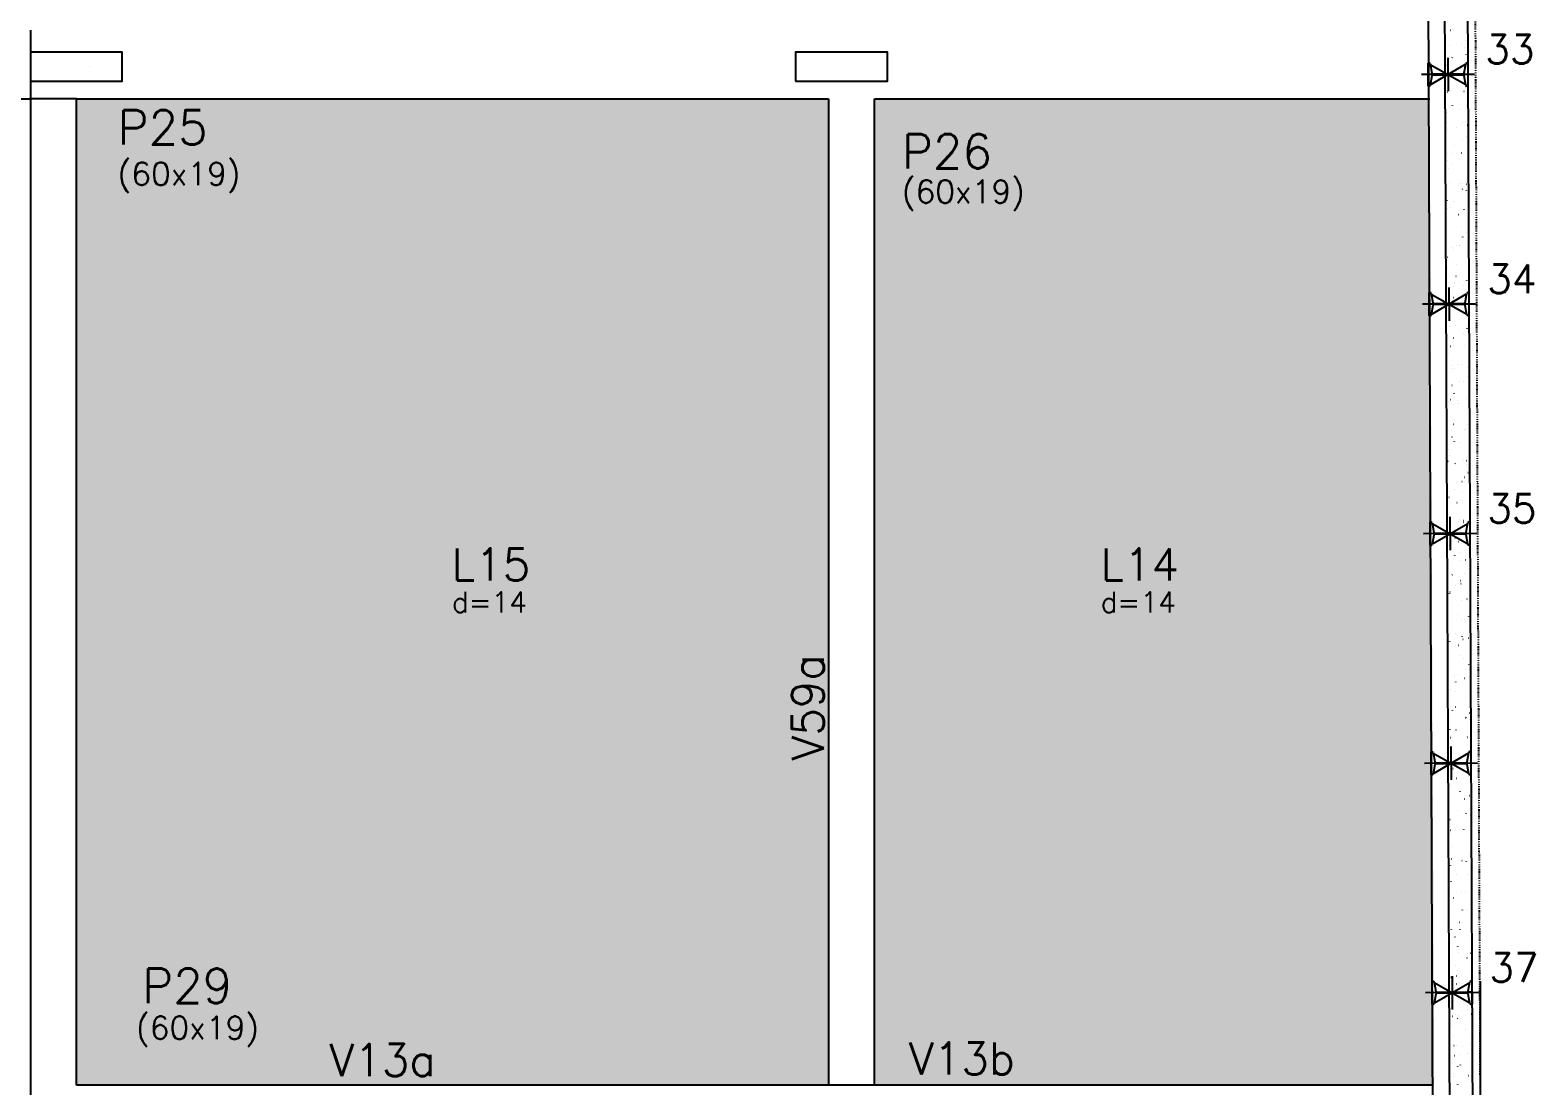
# Model space of a CAD drawing. Extents: x -40810 to 33675, y -2018 to 21213.
# Drawn here: x -3839 to -2856, y 11349 to 12039 of the extents above; entities that cross this region are included whole.
import ezdxf

# ---------------------------------------------------------------- set-up
doc = ezdxf.new("R2010")
doc.units = 0
doc.linetypes.add('ESTILO_TQS_0003', pattern=[1.5, 0.5, -0.4, 0.1, -0.5])
doc.layers.get('0').update_dxf_attribs({"color": 1, "lineweight": 9})
for name, color, linetype in [('1', 5, 'Continuous'), ('10', 7, 'Continuous'), ('12', 3, 'Continuous'), ('13', 7, 'Continuous'), ('130', 24, 'Continuous'), ('19', 5, 'Continuous'), ('24', 5, 'ESTILO_TQS_0003'), ('242', 3, 'Continuous'), ('4', 2, 'Continuous'), ('49', 20, 'Continuous'), ('51', 6, 'Continuous'), ('52', 21, 'Continuous'), ('8', 5, 'Continuous'), ('9', 3, 'Continuous')]:
    doc.layers.add(name, color=color, linetype=linetype)
doc.styles.get("Standard").update_dxf_attribs({"font": 'romans.shx', "width": 0.8})

# ---------------------------------------------------------------- blocks, each defined once
blk = doc.blocks.new('_H9EFD498501-004')
for p, q in [((3960.612496, 3825.638331), (3960.612496, 3825.638331)), ((3960.612496, 3825.638331), (3960.612496, 3825.638331)), ((3960.612496, 3825.638331), (3960.612496, 3825.638331)), ((3964.233792, 3825.79644), (3964.30872, 3825.799712)), ((3966.107007, 3825.878227), (3966.181936, 3825.881498)), ((3960.61578, 3824.908157), (3960.61578, 3824.908157)), ((3960.61578, 3824.908157), (3960.61578, 3824.908157)), ((3960.61578, 3824.908157), (3960.61578, 3824.908157)), ((3963.685259, 3815.673875), (3963.695048, 3815.748233)), ((3971.827356, 3816.281534), (3971.873014, 3816.341036)), ((3974.224355, 3819.405363), (3974.270012, 3819.464865)), ((3960.673707, 3812.030442), (3960.673707, 3812.030442)), ((3960.673707, 3812.030442), (3960.673707, 3812.030442)), ((3960.702911, 3805.538144), (3960.702911, 3805.538144)), ((3960.702911, 3805.538144), (3960.702911, 3805.538144)), ((3963.660768, 3805.667287), (3963.735696, 3805.670558)), ((3965.572333, 3808.129829), (3965.61799, 3808.18933)), ((3973.238042, 3814.815888), (3973.311264, 3814.832121)), ((3973.776131, 3806.108933), (3973.85106, 3806.112204)), ((3974.772362, 3809.849388), (3974.782152, 3809.923747)), ((3975.649346, 3806.190719), (3975.700142, 3806.192937)), ((3960.7197, 3801.805755), (3960.7197, 3801.805755)), ((3960.7197, 3801.805755), (3960.7197, 3801.805755)), ((3960.7197, 3801.805755), (3960.7197, 3801.805755)), ((3960.731634, 3799.152726), (3960.731634, 3799.152726)), ((3960.731634, 3799.152726), (3960.731634, 3799.152726)), ((3960.731634, 3799.152726), (3960.731634, 3799.152726)), ((3961.82845, 3803.250706), (3961.874107, 3803.310207)), ((3962.02105, 3803.032953), (3962.030839, 3803.107311)), ((3973.284364, 3798.546917), (3973.294153, 3798.621275)), ((3973.96004, 3802.085393), (3974.033262, 3802.101626)), ((3960.757357, 3793.434257), (3960.757357, 3793.434257)), ((3960.789561, 3786.275011), (3960.789561, 3786.275011)), ((3961.13593, 3786.351799), (3961.209152, 3786.368032)), ((3971.693576, 3786.463683), (3971.703365, 3786.538041)), ((3973.203107, 3785.97978), (3973.278036, 3785.983051)), ((3974.315926, 3789.273733), (3974.389149, 3789.289966)), ((3974.399584, 3788.008037), (3974.445242, 3788.067539)), ((3960.793327, 3785.437957), (3960.793327, 3785.437957)), ((3960.793327, 3785.437957), (3960.793327, 3785.437957)), ((3960.793327, 3785.437957), (3960.793327, 3785.437957)), ((3962.488315, 3785.511962), (3962.563243, 3785.515233)), ((3964.36153, 3785.593748), (3964.436459, 3785.597019)), ((3965.747563, 3776.732503), (3965.79322, 3776.792005)), ((3972.002586, 3784.884209), (3972.048243, 3784.94371)), ((3975.037924, 3776.543239), (3975.111146, 3776.559472)), ((3960.847488, 3773.397295), (3960.847488, 3773.397295)), ((3960.847488, 3773.397295), (3960.847488, 3773.397295)), ((3960.847488, 3773.397295), (3960.847488, 3773.397295)), ((3960.861131, 3770.364382), (3960.861131, 3770.364382)), ((3960.861131, 3770.364382), (3960.861131, 3770.364382)), ((3960.861131, 3770.364382), (3960.861131, 3770.364382)), ((3962.00368, 3771.85338), (3962.049337, 3771.912882)), ((3970.029367, 3773.822761), (3970.039156, 3773.897119)), ((3960.883742, 3765.33777), (3960.883742, 3765.33777)), ((3960.883742, 3765.33777), (3960.883742, 3765.33777)), ((3960.905415, 3760.519579), (3960.905415, 3760.519579)), ((3961.915291, 3765.382808), (3961.990219, 3765.38608)), ((3962.213814, 3760.809644), (3962.287037, 3760.825877)), ((3968.541368, 3762.520289), (3968.551158, 3762.594648)), ((3972.030654, 3765.824455), (3972.105583, 3765.827726)), ((3973.903869, 3765.906241), (3973.978798, 3765.909512)), ((3974.574814, 3756.610712), (3974.620471, 3756.670213)), ((3975.393811, 3763.731579), (3975.467033, 3763.747812)), ((3960.963342, 3747.641864), (3960.963342, 3747.641864)), ((3960.963342, 3747.641864), (3960.963342, 3747.641864)), ((3960.963342, 3747.641864), (3960.963342, 3747.641864)), ((3966.95058, 3750.437055), (3966.96037, 3750.511413)), ((3972.177816, 3753.486883), (3972.223473, 3753.546385)), ((3960.974158, 3745.237583), (3960.974158, 3745.237583)), ((3961.002562, 3738.923008), (3961.002562, 3738.923008)), ((3961.002562, 3738.923008), (3961.002562, 3738.923008)), ((3961.002562, 3738.923008), (3961.002562, 3738.923008)), ((3962.17891, 3740.456054), (3962.224567, 3740.515556)), ((3962.616053, 3745.309269), (3962.690982, 3745.312541)), ((3965.286371, 3737.796133), (3965.296161, 3737.870491)), ((3965.922792, 3745.335177), (3965.96845, 3745.394679)), ((3971.45763, 3745.695301), (3971.532559, 3745.698573)), ((3961.02127, 3734.764148), (3961.02127, 3734.764148)), ((3963.291699, 3735.26749), (3963.364921, 3735.283723)), ((3961.064573, 3725.137396), (3961.064573, 3725.137396)), ((3961.064573, 3725.137396), (3961.064573, 3725.137396)), ((3961.064573, 3725.137396), (3961.064573, 3725.137396)), ((3961.079197, 3721.886433), (3961.079197, 3721.886433)), ((3961.079197, 3721.886433), (3961.079197, 3721.886433)), ((3961.079197, 3721.886433), (3961.079197, 3721.886433)), ((3963.798373, 3726.493662), (3963.808162, 3726.56802)), ((3970.285177, 3725.539976), (3970.360106, 3725.543247)), ((3972.158392, 3725.621762), (3972.233321, 3725.625034)), ((3972.353046, 3722.089557), (3972.398703, 3722.149059)), ((3974.750044, 3725.213386), (3974.795701, 3725.272888)), ((3974.958897, 3721.226863), (3974.968687, 3721.301221)), ((3961.137124, 3709.008717), (3961.137124, 3709.008717)), ((3961.143993, 3707.481635), (3961.143993, 3707.481635)), ((3961.143993, 3707.481635), (3961.143993, 3707.481635)), ((3961.143993, 3707.481635), (3961.143993, 3707.481635)), ((3962.207585, 3714.410427), (3962.217374, 3714.484786)), ((3962.35414, 3709.058729), (3962.399797, 3709.11823)), ((3964.369583, 3709.725336), (3964.442805, 3709.741569)), ((3966.098022, 3713.937852), (3966.143679, 3713.997353)), ((3973.294688, 3708.585941), (3973.304478, 3708.660299)), ((3961.148995, 3706.36964), (3961.148995, 3706.36964)), ((3961.148995, 3706.36964), (3961.148995, 3706.36964)), ((3961.154988, 3705.037209), (3961.154988, 3705.037209)), ((3961.154988, 3705.037209), (3961.154988, 3705.037209)), ((3969.712153, 3705.410823), (3969.787082, 3705.414094)), ((3971.80669, 3697.283469), (3971.816479, 3697.357828)), ((3961.195051, 3696.131002), (3961.195051, 3696.131002)), ((3961.195051, 3696.131002), (3961.195051, 3696.131002)), ((3961.195051, 3696.131002), (3961.195051, 3696.131002)), ((3972.528276, 3690.692232), (3972.573933, 3690.751733)), ((3974.925274, 3693.816061), (3974.970931, 3693.875562)), ((3961.245404, 3684.937022), (3961.245404, 3684.937022)), ((3961.245404, 3684.937022), (3961.245404, 3684.937022)), ((3961.245404, 3684.937022), (3961.245404, 3684.937022)), ((3961.252978, 3683.253286), (3961.252978, 3683.253286)), ((3961.252978, 3683.253286), (3961.252978, 3683.253286)), ((3961.252978, 3683.253286), (3961.252978, 3683.253286)), ((3961.786357, 3683.371533), (3961.859579, 3683.387766)), ((3962.529369, 3677.661403), (3962.575026, 3677.720905)), ((3965.447467, 3684.183182), (3965.520689, 3684.199415)), ((3966.273252, 3682.540526), (3966.318909, 3682.600028)), ((3968.5397, 3685.255497), (3968.614629, 3685.258769)), ((3970.215902, 3685.200235), (3970.225691, 3685.274593)), ((3970.412915, 3685.337284), (3970.487844, 3685.340555)), ((3961.285424, 3676.040262), (3961.285424, 3676.040262)), ((3961.285424, 3676.040262), (3961.285424, 3676.040262)), ((3961.285424, 3676.040262), (3961.285424, 3676.040262)), ((3961.310905, 3670.37557), (3961.310905, 3670.37557)), ((3961.310905, 3670.37557), (3961.310905, 3670.37557)), ((3962.142243, 3670.559874), (3962.215466, 3670.576107)), ((3968.551693, 3672.559313), (3968.561482, 3672.633671)), ((3961.335819, 3664.836835), (3961.335819, 3664.836835)), ((3961.335819, 3664.836835), (3961.335819, 3664.836835)), ((3962.864241, 3657.829379), (3962.937463, 3657.845612)), ((3966.525351, 3658.641028), (3966.598573, 3658.657261)), ((3967.063694, 3661.256842), (3967.073484, 3661.3312)), ((3967.966676, 3665.126344), (3968.041604, 3665.129615)), ((3972.703506, 3659.294906), (3972.749163, 3659.354408)), ((3975.100504, 3662.418735), (3975.146161, 3662.478236)), ((3961.368832, 3657.497855), (3961.368832, 3657.497855)), ((3961.368832, 3657.497855), (3961.368832, 3657.497855)), ((3961.368832, 3657.497855), (3961.368832, 3657.497855)), ((3965.472906, 3649.173607), (3965.482696, 3649.247966)), ((3966.448482, 3651.143201), (3966.494139, 3651.202702)), ((3961.426235, 3644.736647), (3961.426235, 3644.736647)), ((3961.426235, 3644.736647), (3961.426235, 3644.736647)), ((3961.426235, 3644.736647), (3961.426235, 3644.736647)), ((3961.426759, 3644.620139), (3961.426759, 3644.620139)), ((3961.426759, 3644.620139), (3961.426759, 3644.620139)), ((3961.426855, 3644.598888), (3961.426855, 3644.598888)), ((3961.426855, 3644.598888), (3961.426855, 3644.598888)), ((3961.426855, 3644.598888), (3961.426855, 3644.598888)), ((3962.704599, 3646.264077), (3962.750256, 3646.323579)), ((3963.220128, 3645.01772), (3963.29335, 3645.033953)), ((3966.794223, 3644.971019), (3966.869152, 3644.97429)), ((3968.667438, 3645.052805), (3968.742367, 3645.056077)), ((3961.484686, 3631.742424), (3961.484686, 3631.742424)), ((3961.484686, 3631.742424), (3961.484686, 3631.742424)), ((3961.484686, 3631.742424), (3961.484686, 3631.742424)), ((3963.808697, 3636.532685), (3963.818487, 3636.607044)), ((3963.942125, 3632.287225), (3964.015347, 3632.303458)), ((3967.603235, 3633.098873), (3967.676457, 3633.115106)), ((3975.072011, 3632.046649), (3975.081801, 3632.121008)), ((3975.275734, 3631.021409), (3975.321391, 3631.080911)), ((3961.51665, 3624.63646), (3961.51665, 3624.63646)), ((3961.51665, 3624.63646), (3961.51665, 3624.63646)), ((3961.540632, 3619.305023), (3961.540632, 3619.305023)), ((3961.540632, 3619.305023), (3961.540632, 3619.305023)), ((3961.540632, 3619.305023), (3961.540632, 3619.305023)), ((3961.542613, 3618.864708), (3961.542613, 3618.864708)), ((3961.542613, 3618.864708), (3961.542613, 3618.864708)), ((3962.320699, 3625.230214), (3962.330488, 3625.304572)), ((3964.298012, 3619.475565), (3964.371234, 3619.491798)), ((3966.221199, 3624.841865), (3966.296127, 3624.845137)), ((3966.623712, 3619.745875), (3966.669369, 3619.805376)), ((3972.878736, 3627.89758), (3972.924393, 3627.957082)), ((3973.481223, 3619.963415), (3973.491013, 3620.037773)), ((3976.336562, 3625.283512), (3976.411491, 3625.286783)), ((3961.568285, 3613.157515), (3961.568285, 3613.157515)), ((3961.568285, 3613.157515), (3961.568285, 3613.157515)), ((3961.568285, 3613.157515), (3961.568285, 3613.157515)), ((3962.879829, 3614.866752), (3962.925486, 3614.926253)), ((3961.60054, 3605.986993), (3961.60054, 3605.986993)), ((3961.60054, 3605.986993), (3961.60054, 3605.986993)), ((3961.60054, 3605.986993), (3961.60054, 3605.986993)), ((3961.607066, 3604.536273), (3961.607066, 3604.536273)), ((3961.607066, 3604.536273), (3961.607066, 3604.536273)), ((3961.607066, 3604.536273), (3961.607066, 3604.536273)), ((3965.020009, 3606.745071), (3965.093232, 3606.761304)), ((3965.048746, 3604.68654), (3965.123674, 3604.689812)), ((3966.921961, 3604.768327), (3966.99689, 3604.771598)), ((3968.681119, 3607.556719), (3968.754342, 3607.572952)), ((3971.817014, 3607.322493), (3971.826804, 3607.396851)), ((3975.450963, 3599.624084), (3975.496621, 3599.683585)), ((3975.763538, 3605.154358), (3975.838467, 3605.15763)), ((3961.658467, 3593.109277), (3961.658467, 3593.109277)), ((3961.658467, 3593.109277), (3961.658467, 3593.109277)), ((3965.375896, 3593.933411), (3965.449118, 3593.949644)), ((3970.329016, 3596.020022), (3970.338805, 3596.09438)), ((3973.053965, 3596.500255), (3973.099622, 3596.559756)), ((3961.697481, 3584.436086), (3961.697481, 3584.436086)), ((3961.697481, 3584.436086), (3961.697481, 3584.436086)), ((3961.709716, 3581.716142), (3961.709716, 3581.716142)), ((3961.709716, 3581.716142), (3961.709716, 3581.716142)), ((3961.709716, 3581.716142), (3961.709716, 3581.716142)), ((3961.716394, 3580.231561), (3961.716394, 3580.231561)), ((3961.716394, 3580.231561), (3961.716394, 3580.231561)), ((3961.716394, 3580.231561), (3961.716394, 3580.231561)), ((3963.055059, 3583.469426), (3963.100716, 3583.528928)), ((3964.475722, 3584.557387), (3964.55065, 3584.560658)), ((3966.097893, 3581.202916), (3966.171116, 3581.219149)), ((3966.798942, 3588.348549), (3966.844599, 3588.408051)), ((3968.738228, 3583.936787), (3968.748017, 3584.011146)), ((3969.759003, 3582.014565), (3969.832226, 3582.030798)), ((3974.591085, 3584.999033), (3974.666014, 3585.002305)), ((3976.4643, 3585.08082), (3976.539229, 3585.084091)), ((3967.074019, 3571.295865), (3967.083808, 3571.370224)), ((3961.774321, 3567.353846), (3961.774321, 3567.353846)), ((3961.774321, 3567.353846), (3961.774321, 3567.353846)), ((3961.787897, 3564.335899), (3961.787897, 3564.335899)), ((3961.787897, 3564.335899), (3961.787897, 3564.335899)), ((3961.787897, 3564.335899), (3961.787897, 3564.335899)), ((3963.303269, 3564.402062), (3963.378197, 3564.405333)), ((3965.176484, 3564.483848), (3965.251413, 3564.48712)), ((3965.58602, 3559.993394), (3965.59581, 3560.067752)), ((3966.45378, 3568.391257), (3966.527002, 3568.40749)), ((3973.229195, 3565.102929), (3973.274852, 3565.162431)), ((3974.018061, 3564.86988), (3974.09299, 3564.873151)), ((3975.626193, 3568.226758), (3975.67185, 3568.286259)), ((3961.832248, 3554.47613), (3961.832248, 3554.47613)), ((3961.832248, 3554.47613), (3961.832248, 3554.47613)), ((3961.832248, 3554.47613), (3961.832248, 3554.47613)), ((3961.851147, 3550.274768), (3961.851147, 3550.274768)), ((3961.851147, 3550.274768), (3961.851147, 3550.274768)), ((3961.851147, 3550.274768), (3961.851147, 3550.274768)), ((3963.230289, 3552.072101), (3963.275946, 3552.131602)), ((3966.974172, 3556.951224), (3967.019829, 3557.010725)), ((3967.175778, 3555.660762), (3967.249, 3555.676995)), ((3970.836888, 3556.472411), (3970.91011, 3556.488644)), ((3976.746545, 3554.726595), (3976.756334, 3554.800953)), ((3961.878312, 3544.235712), (3961.878312, 3544.235712)), ((3961.878312, 3544.235712), (3961.878312, 3544.235712)), ((3961.890175, 3541.598415), (3961.890175, 3541.598415)), ((3961.890175, 3541.598415), (3961.890175, 3541.598415)), ((3962.730245, 3544.272908), (3962.805173, 3544.27618)), ((3963.995232, 3547.91016), (3964.005022, 3547.984518)), ((3967.531664, 3542.849103), (3967.604886, 3542.865336)), ((3972.845608, 3544.714555), (3972.920537, 3544.717826)), ((3974.718823, 3544.796341), (3974.793752, 3544.799612)), ((3975.082336, 3542.085673), (3975.092125, 3542.160031)), ((3961.93227, 3532.240406), (3961.93227, 3532.240406)), ((3962.331023, 3535.269238), (3962.340813, 3535.343596)), ((3968.253662, 3530.118608), (3968.326884, 3530.134841)), ((3971.914772, 3530.930257), (3971.987994, 3530.94649)), ((3973.404425, 3533.705604), (3973.450082, 3533.765105)), ((3973.594337, 3530.783201), (3973.604127, 3530.85756)), ((3975.801423, 3536.829432), (3975.84708, 3536.888934)), ((3961.948102, 3528.720699), (3961.948102, 3528.720699)), ((3961.948102, 3528.720699), (3961.948102, 3528.720699)), ((3961.948102, 3528.720699), (3961.948102, 3528.720699)), ((3961.968728, 3524.135525), (3961.968728, 3524.135525)), ((3963.405519, 3520.674775), (3963.451176, 3520.734276)), ((3963.431007, 3524.19937), (3963.505936, 3524.202641)), ((3967.149401, 3525.553898), (3967.195058, 3525.613399)), ((3972.272584, 3524.585401), (3972.347513, 3524.588673)), ((3961.992578, 3518.833395), (3961.992578, 3518.833395)), ((3961.992578, 3518.833395), (3961.992578, 3518.833395)), ((3961.992578, 3518.833395), (3961.992578, 3518.833395)), ((3962.00603, 3515.842984), (3962.00603, 3515.842984)), ((3962.00603, 3515.842984), (3962.00603, 3515.842984)), ((3968.609548, 3517.306948), (3968.682771, 3517.323181)), ((3972.003549, 3518.699967), (3972.013339, 3518.774326)), ((3962.059143, 3504.035338), (3962.059143, 3504.035338)), ((3962.059143, 3504.035338), (3962.059143, 3504.035338)), ((3962.059143, 3504.035338), (3962.059143, 3504.035338)), ((3962.063957, 3502.965268), (3962.063957, 3502.965268)), ((3962.063957, 3502.965268), (3962.063957, 3502.965268)), ((3962.063957, 3502.965268), (3962.063957, 3502.965268)), ((3969.331546, 3504.576454), (3969.404768, 3504.592687)), ((3970.33934, 3506.059045), (3970.34913, 3506.133404)), ((3971.100131, 3504.430076), (3971.17506, 3504.433348)), ((3972.973346, 3504.511862), (3973.048275, 3504.515134)), ((3972.992656, 3505.388102), (3973.065878, 3505.404335)), ((3973.579655, 3502.308278), (3973.625312, 3502.367779)), ((3975.976653, 3505.432107), (3976.02231, 3505.491608)), ((3967.324631, 3494.156572), (3967.370288, 3494.216074)), ((3968.851342, 3494.756574), (3968.861131, 3494.830932)), ((3969.687433, 3491.764794), (3969.760655, 3491.781027)), ((3962.121884, 3490.087552), (3962.121884, 3490.087552)), ((3962.121884, 3490.087552), (3962.121884, 3490.087552)), ((3962.134009, 3487.392022), (3962.134009, 3487.392022)), ((3962.134009, 3487.392022), (3962.134009, 3487.392022)), ((3962.134009, 3487.392022), (3962.134009, 3487.392022)), ((3962.149559, 3483.935151), (3962.149559, 3483.935151)), ((3962.149559, 3483.935151), (3962.149559, 3483.935151)), ((3963.580748, 3489.277449), (3963.626406, 3489.336951)), ((3967.260554, 3482.67334), (3967.270343, 3482.747698)), ((3970.527107, 3484.300923), (3970.602036, 3484.304194)), ((3962.179811, 3477.209837), (3962.179811, 3477.209837)), ((3962.179811, 3477.209837), (3962.179811, 3477.209837)), ((3962.179811, 3477.209837), (3962.179811, 3477.209837)), ((3970.40943, 3479.0343), (3970.482652, 3479.050533)), ((3973.754885, 3470.910952), (3973.800542, 3470.970454)), ((3974.07054, 3479.845948), (3974.143762, 3479.862181)), ((3976.151883, 3474.034781), (3976.19754, 3474.094283)), ((3962.237738, 3464.332121), (3962.237738, 3464.332121)), ((3962.237738, 3464.332121), (3962.237738, 3464.332121)), ((3962.239974, 3463.834964), (3962.239974, 3463.834964)), ((3962.239974, 3463.834964), (3962.239974, 3463.834964)), ((3962.239974, 3463.834964), (3962.239974, 3463.834964)), ((3965.596345, 3470.032418), (3965.606134, 3470.106776)), ((3967.499861, 3462.759247), (3967.545518, 3462.818748)), ((3969.354654, 3464.145598), (3969.429583, 3464.148869)), ((3970.765317, 3466.22264), (3970.838539, 3466.238873)), ((3971.227869, 3464.227384), (3971.302798, 3464.230655)), ((3976.859659, 3465.546381), (3976.869448, 3465.62074)), ((3962.27544, 3455.950648), (3962.27544, 3455.950648)), ((3962.27544, 3455.950648), (3962.27544, 3455.950648)), ((3962.27544, 3455.950648), (3962.27544, 3455.950648)), ((3962.295665, 3451.454406), (3962.295665, 3451.454406)), ((3962.295665, 3451.454406), (3962.295665, 3451.454406)), ((3962.295665, 3451.454406), (3962.295665, 3451.454406)), ((3963.755978, 3457.880124), (3963.801635, 3457.939625)), ((3964.108346, 3458.729946), (3964.118136, 3458.804305)), ((3971.487314, 3453.492145), (3971.560536, 3453.508378)), ((3975.148424, 3454.303794), (3975.221646, 3454.320027)), ((3975.268871, 3453.463147), (3975.27866, 3453.537506)), ((3962.323908, 3445.175789), (3962.323908, 3445.175789)), ((3962.323908, 3445.175789), (3962.323908, 3445.175789)), ((3962.33039, 3443.734777), (3962.33039, 3443.734777)), ((3962.33039, 3443.734777), (3962.33039, 3443.734777)), ((3962.517558, 3446.646712), (3962.527348, 3446.72107)), ((3968.78163, 3444.016444), (3968.856559, 3444.019716)), ((3976.327113, 3442.637455), (3976.37277, 3442.696957)), ((3962.353592, 3438.57669), (3962.353592, 3438.57669)), ((3962.353592, 3438.57669), (3962.353592, 3438.57669)), ((3971.843201, 3440.680486), (3971.916423, 3440.696719)), ((3973.604662, 3440.822225), (3973.614451, 3440.896584)), ((3973.930115, 3439.513627), (3973.975772, 3439.573128)), ((3962.411519, 3425.698975), (3962.411519, 3425.698975)), ((3962.411519, 3425.698975), (3962.411519, 3425.698975)), ((3962.411519, 3425.698975), (3962.411519, 3425.698975)), ((3962.416871, 3424.509275), (3962.416871, 3424.509275)), ((3962.416871, 3424.509275), (3962.416871, 3424.509275)), ((3962.416871, 3424.509275), (3962.416871, 3424.509275)), ((3962.420805, 3423.63459), (3962.420805, 3423.63459)), ((3962.420805, 3423.63459), (3962.420805, 3423.63459)), ((3962.420805, 3423.63459), (3962.420805, 3423.63459)), ((3963.931208, 3426.482798), (3963.976865, 3426.5423)), ((3967.609177, 3423.861119), (3967.684106, 3423.864391)), ((3967.675091, 3431.361921), (3967.720748, 3431.421423)), ((3969.482392, 3423.942905), (3969.557321, 3423.946177)), ((3972.116663, 3429.519754), (3972.126453, 3429.594112)), ((3972.565198, 3427.949991), (3972.638421, 3427.966224)), ((3976.226308, 3428.76164), (3976.299531, 3428.777873)), ((3962.469446, 3412.821259), (3962.469446, 3412.821259)), ((3962.469446, 3412.821259), (3962.469446, 3412.821259)), ((3970.525875, 3417.43652), (3970.535665, 3417.510878)), ((3972.921085, 3415.138332), (3972.994307, 3415.154565)), ((3962.511221, 3403.534403), (3962.511221, 3403.534403)), ((3962.511221, 3403.534403), (3962.511221, 3403.534403)), ((3967.036153, 3403.731966), (3967.111081, 3403.735237)), ((3968.861666, 3404.795598), (3968.871456, 3404.869956)), ((3973.643083, 3402.407837), (3973.716305, 3402.42407)), ((3974.105344, 3408.116301), (3974.151001, 3408.175803)), ((3976.502343, 3411.24013), (3976.548, 3411.299631)), ((3977.151516, 3404.173612), (3977.226445, 3404.176883)), ((3977.304193, 3403.219486), (3977.377415, 3403.235718)), ((3962.527373, 3399.943544), (3962.527373, 3399.943544)), ((3962.527373, 3399.943544), (3962.527373, 3399.943544)), ((3962.527373, 3399.943544), (3962.527373, 3399.943544)), ((3962.558301, 3393.067902), (3962.558301, 3393.067902)), ((3962.558301, 3393.067902), (3962.558301, 3393.067902)), ((3962.558301, 3393.067902), (3962.558301, 3393.067902)), ((3964.106438, 3395.085472), (3964.152095, 3395.144974)), ((3967.373668, 3393.493126), (3967.383457, 3393.567485)), ((3967.850321, 3399.964595), (3967.895978, 3400.024097)), ((3962.5853, 3387.065828), (3962.5853, 3387.065828)), ((3962.5853, 3387.065828), (3962.5853, 3387.065828)), ((3962.601636, 3383.434216), (3962.601636, 3383.434216)), ((3962.601636, 3383.434216), (3962.601636, 3383.434216)), ((3962.601636, 3383.434216), (3962.601636, 3383.434216)), ((3965.8637, 3383.576641), (3965.938629, 3383.579912)), ((3967.736915, 3383.658427), (3967.811844, 3383.661698)), ((3973.998969, 3389.596177), (3974.072191, 3389.61241)), ((3976.578492, 3384.044458), (3976.653421, 3384.04773)), ((3962.643227, 3374.188112), (3962.643227, 3374.188112)), ((3962.643227, 3374.188112), (3962.643227, 3374.188112)), ((3962.643227, 3374.188112), (3962.643227, 3374.188112)), ((3965.78288, 3381.409892), (3965.792669, 3381.48425)), ((3974.280574, 3376.718975), (3974.326231, 3376.778477)), ((3974.720967, 3376.865683), (3974.794189, 3376.881916)), ((3976.677572, 3379.842804), (3976.723229, 3379.902306)), ((3976.869983, 3375.585405), (3976.879773, 3375.659764)), ((3962.692051, 3363.334029), (3962.692051, 3363.334029)), ((3962.692051, 3363.334029), (3962.692051, 3363.334029)), ((3964.118671, 3368.76897), (3964.12846, 3368.843328)), ((3964.281668, 3363.688147), (3964.327325, 3363.747648)), ((3965.290676, 3363.447487), (3965.365604, 3363.450759)), ((3968.025551, 3368.56727), (3968.071208, 3368.626771)), ((3975.076853, 3364.054023), (3975.150075, 3364.070256)), ((3975.381985, 3364.282934), (3975.391774, 3364.357292)), ((3975.406039, 3363.889133), (3975.480968, 3363.892405)), ((3977.279254, 3363.97092), (3977.354183, 3363.974191)), ((3962.699732, 3361.626528), (3962.699732, 3361.626528)), ((3962.699732, 3361.626528), (3962.699732, 3361.626528)), ((3962.699732, 3361.626528), (3962.699732, 3361.626528)), ((3962.701154, 3361.310397), (3962.701154, 3361.310397)), ((3962.701154, 3361.310397), (3962.701154, 3361.310397)), ((3962.715545, 3358.111172), (3962.715545, 3358.111172)), ((3962.759081, 3348.432681), (3962.759081, 3348.432681)), ((3962.759081, 3348.432681), (3962.759081, 3348.432681)), ((3962.759081, 3348.432681), (3962.759081, 3348.432681)), ((3962.782467, 3343.233842), (3962.782467, 3343.233842)), ((3962.782467, 3343.233842), (3962.782467, 3343.233842)), ((3962.782467, 3343.233842), (3962.782467, 3343.233842)), ((3964.118223, 3343.292162), (3964.193151, 3343.295433)), ((3965.991438, 3343.373948), (3966.066367, 3343.37722)), ((3973.791197, 3352.1997), (3973.800986, 3352.274058)), ((3974.455804, 3345.32165), (3974.501461, 3345.381151)), ((3974.833015, 3343.75998), (3974.907944, 3343.763251)), ((3975.798851, 3351.323529), (3975.872073, 3351.339762)), ((3976.852802, 3348.445479), (3976.898459, 3348.50498)), ((3962.817008, 3335.554966), (3962.817008, 3335.554966)), ((3962.974741, 3335.589934), (3963.047964, 3335.606167)), ((3968.20078, 3337.169944), (3968.246437, 3337.229446)), ((3972.126988, 3339.558778), (3972.136777, 3339.633136)), ((3976.154737, 3338.511869), (3976.22796, 3338.528102)), ((3962.841163, 3330.185155), (3962.841163, 3330.185155)), ((3962.841163, 3330.185155), (3962.841163, 3330.185155)), ((3962.841163, 3330.185155), (3962.841163, 3330.185155)), ((3964.456898, 3332.290821), (3964.502555, 3332.350323)), ((3970.638989, 3328.256306), (3970.648779, 3328.330664)), ((3973.660562, 3323.604655), (3973.735491, 3323.607926)), ((3975.533777, 3323.686441), (3975.608706, 3323.689713)), ((3976.876735, 3325.781374), (3976.949957, 3325.797607)), ((3962.872882, 3323.133655), (3962.872882, 3323.133655)), ((3962.872882, 3323.133655), (3962.872882, 3323.133655)), ((3962.874935, 3322.67725), (3962.874935, 3322.67725)), ((3962.874935, 3322.67725), (3962.874935, 3322.67725)), ((3962.874935, 3322.67725), (3962.874935, 3322.67725)), ((3963.545199, 3323.163009), (3963.620127, 3323.16628)), ((3969.048201, 3316.173072), (3969.057991, 3316.24743)), ((3974.631034, 3313.924324), (3974.676691, 3313.983826)), ((3977.028032, 3317.048153), (3977.073689, 3317.107654)), ((3962.932862, 3309.799535), (3962.932862, 3309.799535)), ((3964.052626, 3310.04778), (3964.125848, 3310.064013)), ((3968.37601, 3305.772619), (3968.421667, 3305.83212)), ((3977.232622, 3312.969715), (3977.305844, 3312.985948)), ((3962.963298, 3303.033468), (3962.963298, 3303.033468)), ((3962.982594, 3298.743782), (3962.982594, 3298.743782)), ((3962.982594, 3298.743782), (3962.982594, 3298.743782)), ((3962.982594, 3298.743782), (3962.982594, 3298.743782)), ((3962.99079, 3296.921819), (3962.99079, 3296.921819)), ((3962.99079, 3296.921819), (3962.99079, 3296.921819)), ((3962.99079, 3296.921819), (3962.99079, 3296.921819)), ((3964.245961, 3303.08947), (3964.32089, 3303.092741)), ((3964.632127, 3300.893496), (3964.677785, 3300.952997)), ((3967.383992, 3303.53215), (3967.393782, 3303.606508)), ((3973.087538, 3303.475501), (3973.162467, 3303.478773)), ((3977.954619, 3300.23922), (3977.976039, 3300.243969)), ((3965.13051, 3284.505626), (3965.203732, 3284.521859)), ((3965.895994, 3292.229678), (3965.905783, 3292.304037)), ((3977.056518, 3286.962879), (3977.066308, 3287.037238)), ((3977.203262, 3285.650827), (3977.248919, 3285.710329)), ((3963.048717, 3284.044103), (3963.048717, 3284.044103)), ((3963.053713, 3282.93328), (3963.053713, 3282.93328)), ((3963.053713, 3282.93328), (3963.053713, 3282.93328)), ((3963.053713, 3282.93328), (3963.053713, 3282.93328)), ((3964.305206, 3280.146444), (3964.314995, 3280.220803)), ((3968.55124, 3274.375293), (3968.596897, 3274.434794)), ((3971.915085, 3283.320176), (3971.990014, 3283.323448)), ((3973.7883, 3283.401963), (3973.863229, 3283.405234)), ((3974.806264, 3282.526998), (3974.851921, 3282.5865)), ((3975.39231, 3274.321958), (3975.402099, 3274.396316)), ((3963.106644, 3271.166388), (3963.106644, 3271.166388)), ((3963.106644, 3271.166388), (3963.106644, 3271.166388)), ((3963.106644, 3271.166388), (3963.106644, 3271.166388)), ((3963.107183, 3271.046555), (3963.107183, 3271.046555)), ((3963.107183, 3271.046555), (3963.107183, 3271.046555)), ((3963.124025, 3267.302408), (3963.124025, 3267.302408)), ((3963.124025, 3267.302408), (3963.124025, 3267.302408)), ((3963.124025, 3267.302408), (3963.124025, 3267.302408)), ((3964.807357, 3269.49617), (3964.853014, 3269.555671)), ((3963.144129, 3262.833093), (3963.144129, 3262.833093)), ((3963.144129, 3262.833093), (3963.144129, 3262.833093)), ((3963.164571, 3258.288672), (3963.164571, 3258.288672)), ((3966.208394, 3258.963472), (3966.281616, 3258.979705)), ((3971.342061, 3263.191023), (3971.41699, 3263.194294)), ((3973.904311, 3263.019486), (3973.9141, 3263.093844)), ((3963.222498, 3245.410957), (3963.222498, 3245.410957)), ((3963.222498, 3245.410957), (3963.222498, 3245.410957)), ((3963.222498, 3245.410957), (3963.222498, 3245.410957)), ((3972.313523, 3250.936252), (3972.323312, 3251.01061)), ((3974.981494, 3251.129673), (3975.027151, 3251.189174)), ((3977.378492, 3254.253502), (3977.424149, 3254.313003)), ((3963.234544, 3242.732906), (3963.234544, 3242.732906)), ((3963.234544, 3242.732906), (3963.234544, 3242.732906)), ((3963.234544, 3242.732906), (3963.234544, 3242.732906)), ((3963.265456, 3235.861035), (3963.265456, 3235.861035)), ((3963.265456, 3235.861035), (3963.265456, 3235.861035)), ((3963.265456, 3235.861035), (3963.265456, 3235.861035)), ((3964.982587, 3238.098844), (3965.028244, 3238.158346)), ((3968.72647, 3242.977967), (3968.772127, 3243.037469)), ((3970.169608, 3243.035698), (3970.244537, 3243.038969)), ((3970.649314, 3238.29533), (3970.659103, 3238.369688)), ((3972.042823, 3243.117484), (3972.117752, 3243.120756)), ((3963.280425, 3232.533241), (3963.280425, 3232.533241)), ((3963.280425, 3232.533241), (3963.280425, 3232.533241)), ((3963.280425, 3232.533241), (3963.280425, 3232.533241)), ((3963.625168, 3232.609669), (3963.69839, 3232.625902)), ((3967.286278, 3233.421317), (3967.3595, 3233.43755)), ((3969.161315, 3226.992858), (3969.171105, 3227.067217)), ((3963.32496, 3222.632719), (3963.32496, 3222.632719)), ((3963.32496, 3222.632719), (3963.32496, 3222.632719)), ((3963.338352, 3219.655526), (3963.338352, 3219.655526)), ((3963.338352, 3219.655526), (3963.338352, 3219.655526)), ((3963.981055, 3219.798009), (3964.054277, 3219.814242)), ((3969.596584, 3222.906544), (3969.671513, 3222.909816)), ((3975.156723, 3219.732347), (3975.202381, 3219.791849)), ((3977.553722, 3222.856176), (3977.599379, 3222.915677)), ((3963.396279, 3206.77781), (3963.396279, 3206.77781)), ((3963.396279, 3206.77781), (3963.396279, 3206.77781)), ((3963.396279, 3206.77781), (3963.396279, 3206.77781)), ((3964.703052, 3207.067515), (3964.776274, 3207.083748)), ((3965.157817, 3206.701519), (3965.203474, 3206.76102)), ((3967.570527, 3214.909624), (3967.580317, 3214.983983)), ((3968.364162, 3207.879163), (3968.437384, 3207.895396)), ((3968.9017, 3211.580642), (3968.947357, 3211.640143)), ((3963.406886, 3204.419662), (3963.406886, 3204.419662)), ((3963.406886, 3204.419662), (3963.406886, 3204.419662)), ((3963.406886, 3204.419662), (3963.406886, 3204.419662)), ((3963.415375, 3202.532532), (3963.415375, 3202.532532)), ((3963.415375, 3202.532532), (3963.415375, 3202.532532)), ((3963.415375, 3202.532532), (3963.415375, 3202.532532)), ((3965.906318, 3202.268702), (3965.916108, 3202.343061)), ((3968.424131, 3202.751219), (3968.49906, 3202.754491)), ((3970.297346, 3202.833006), (3970.372275, 3202.836277)), ((3977.169632, 3197.782666), (3977.179422, 3197.857024)), ((3963.454206, 3193.900094), (3963.454206, 3193.900094)), ((3963.454206, 3193.900094), (3963.454206, 3193.900094)), ((3964.41832, 3190.966231), (3964.428109, 3191.040589)), ((3965.058939, 3194.255855), (3965.132161, 3194.272088)), ((3975.331953, 3188.335022), (3975.37761, 3188.394523)), ((3977.728951, 3191.45885), (3977.774609, 3191.518352)), ((3963.49882, 3183.981938), (3963.49882, 3183.981938)), ((3963.49882, 3183.981938), (3963.49882, 3183.981938)), ((3963.49882, 3183.981938), (3963.49882, 3183.981938)), ((3963.505791, 3182.432345), (3963.505791, 3182.432345)), ((3963.505791, 3182.432345), (3963.505791, 3182.432345)), ((3963.512133, 3181.022379), (3963.512133, 3181.022379)), ((3963.512133, 3181.022379), (3963.512133, 3181.022379)), ((3963.512133, 3181.022379), (3963.512133, 3181.022379)), ((3965.780936, 3181.52536), (3965.854158, 3181.541593)), ((3967.851107, 3182.622066), (3967.926036, 3182.625337)), ((3969.07693, 3180.183316), (3969.122587, 3180.242818)), ((3969.442046, 3182.337009), (3969.515268, 3182.353242)), ((3975.578845, 3185.699432), (3975.588634, 3185.77379)), ((3977.96647, 3183.063712), (3978.041399, 3183.066984)), ((3963.548317, 3172.978288), (3963.548317, 3172.978288)), ((3963.548317, 3172.978288), (3963.548317, 3172.978288)), ((3963.548317, 3172.978288), (3963.548317, 3172.978288)), ((3963.57006, 3168.144663), (3963.57006, 3168.144663)), ((3963.57006, 3168.144663), (3963.57006, 3168.144663)), ((3965.333047, 3175.304193), (3965.378704, 3175.363694)), ((3966.136823, 3168.713701), (3966.210045, 3168.729934)), ((3973.914636, 3173.05851), (3973.924425, 3173.132868)), ((3963.596206, 3162.332158), (3963.596206, 3162.332158)), ((3963.596206, 3162.332158), (3963.596206, 3162.332158)), ((3963.596206, 3162.332158), (3963.596206, 3162.332158)), ((3966.678654, 3162.466741), (3966.753583, 3162.470012)), ((3968.551869, 3162.548527), (3968.626798, 3162.551798)), ((3970.51993, 3156.794855), (3970.593153, 3156.811088)), ((3972.426637, 3161.756038), (3972.436426, 3161.830397)), ((3975.507183, 3156.937696), (3975.55284, 3156.997197)), ((3977.393446, 3162.934559), (3977.468375, 3162.93783)), ((3977.904181, 3160.061525), (3977.949838, 3160.121026)), ((3963.627987, 3155.266948), (3963.627987, 3155.266948)), ((3963.627987, 3155.266948), (3963.627987, 3155.266948)), ((3963.627987, 3155.266948), (3963.627987, 3155.266948)), ((3966.85882, 3155.983206), (3966.932043, 3155.999439)), ((3969.252159, 3148.78599), (3969.297817, 3148.845492)), ((3970.835849, 3149.672804), (3970.845638, 3149.747163)), ((3963.685914, 3142.389232), (3963.685914, 3142.389232)), ((3963.685914, 3142.389232), (3963.685914, 3142.389232)), ((3963.686622, 3142.231971), (3963.686622, 3142.231971)), ((3963.686622, 3142.231971), (3963.686622, 3142.231971)), ((3963.689748, 3141.536915), (3963.689748, 3141.536915)), ((3963.689748, 3141.536915), (3963.689748, 3141.536915)), ((3963.689748, 3141.536915), (3963.689748, 3141.536915)), ((3965.508277, 3143.906867), (3965.553934, 3143.966369)), ((3966.10563, 3142.337587), (3966.180558, 3142.340859)), ((3967.214707, 3143.171547), (3967.287929, 3143.18778)), ((3969.17164, 3137.031882), (3969.18143, 3137.106241)), ((3976.220993, 3142.779234), (3976.295922, 3142.782505)), ((3978.094209, 3142.86102), (3978.169137, 3142.864291))]:
    blk.add_line(p, q)

msp = doc.modelspace()

# ---------------------------------------------------------------- linework, layer by layer
at = {"layer": '1'}
for p, q in [((-2922.671, 11266.951), (-2928.251, 12730.699)), ((-2891.753, 11259.588), (-2891.753, 11417.093))]:
    msp.add_line(p, q, dxfattribs=at)
for points in [[(-3839.253, 12038.613), (-3839.253, 11993.613)], [(-3925.253, 11993.613), (-3839.253, 11993.613)], [(-3839.253, 11993.613), (-3839.253, 11322.113)], [(-3809.253, 11993.613), (-3839.253, 11993.613)], [(-3809.253, 11349.113), (-3809.253, 11993.613)], [(-3809.253, 11993.613), (-3317.753, 11993.613)], [(-3317.753, 11993.613), (-3317.753, 11349.113)], [(-3287.753, 11349.113), (-3287.753, 11993.613)], [(-3287.753, 11993.613), (-2924.939, 11993.613)], [(-3523.253, 11349.113), (-3809.253, 11349.113)], [(-3393.753, 11349.113), (-3523.253, 11349.113)], [(-3317.753, 11349.113), (-3393.753, 11349.113)], [(-2922.993, 11349.113), (-3317.753, 11349.113)]]:
    msp.add_lwpolyline(points, dxfattribs=at)
at = {"layer": '130'}
for points in [[(-3809.253, 11349.113), (-3317.753, 11349.113), (-3317.753, 11993.613)], [(-3809.253, 11349.113), (-3317.753, 11993.613), (-3809.253, 11993.613)], [(-3809.253, 11349.113), (-3809.253, 11993.613), (-3809.253, 11349.113)], [(-3287.753, 11349.113), (-3287.753, 11993.613), (-2924.939, 11993.613)], [(-3287.753, 11349.113), (-2924.939, 11993.613), (-2922.04, 11349.113)], [(-3287.753, 11349.113), (-2922.04, 11349.113), (-3287.753, 11349.113)]]:
    msp.add_solid(points, dxfattribs=at)
at = {"layer": '24'}
msp.add_line((-2895.908, 12208.914), (-2878.751, 8394.773), dxfattribs=at)
at = {"layer": '242'}
msp.add_line((-3800.753, 12014.609), (-3800.753, 12014.609), dxfattribs=at)
at = {"layer": '4'}
for points in [[(-3839.253, 12005.109), (-3779.253, 12005.109), (-3779.253, 12024.109), (-3839.253, 12024.109), (-3839.253, 12005.109)], [(-3339.253, 12005.109), (-3279.253, 12005.109), (-3279.253, 12024.109), (-3339.253, 12024.109), (-3339.253, 12005.109)]]:
    msp.add_lwpolyline(points, dxfattribs=at)
at = {"layer": '49'}
for p, q in [((-2918.255, 12730.677), (-2906.273, 10067.025)), ((-2903.255, 12730.677), (-2883.773, 8399.746))]:
    msp.add_line(p, q, dxfattribs=at)
at = {"layer": '51'}
for p, q in [((-2926.044, 12016.976), (-2925.29, 12016.979)), ((-2925.977, 12001.976), (-2926.044, 12016.976)), ((-2924.68, 12016.499), (-2923.587, 12010.363)), ((-2924.613, 12016.126), (-2901.409, 12002.943)), ((-2924.553, 12002.839), (-2901.468, 12016.23)), ((-2913.06, 12020.443), (-2912.962, 11998.625)), ((-2902.442, 12010.458), (-2901.405, 12016.604)), ((-2900.799, 12017.089), (-2900.045, 12017.093)), ((-2900.045, 12017.093), (-2899.977, 12002.093)), ((-2895.662, 12009.612), (-2930.36, 12009.456)), ((-2923.58, 12008.61), (-2924.616, 12002.465)), ((-2922.978, 12009.883), (-2903.049, 12009.972)), ((-2903.045, 12009.186), (-2922.973, 12009.096)), ((-2901.342, 12002.57), (-2902.434, 12008.705)), ((-2925.223, 12001.979), (-2925.977, 12001.976)), ((-2899.977, 12002.093), (-2900.731, 12002.089)), ((-2912.385, 11870.407), (-2912.287, 11848.589)), ((-2894.987, 11859.576), (-2929.685, 11859.42)), ((-2925.37, 11866.939), (-2924.615, 11866.943)), ((-2925.302, 11851.939), (-2925.37, 11866.939)), ((-2924.005, 11866.462), (-2922.913, 11860.327)), ((-2922.905, 11858.574), (-2923.942, 11852.428)), ((-2923.938, 11866.089), (-2900.734, 11852.906)), ((-2923.878, 11852.802), (-2900.793, 11866.193)), ((-2922.303, 11859.846), (-2902.374, 11859.936)), ((-2902.37, 11859.149), (-2922.298, 11859.059)), ((-2901.767, 11860.422), (-2900.73, 11866.567)), ((-2900.667, 11852.533), (-2901.759, 11858.669)), ((-2900.124, 11867.053), (-2899.37, 11867.056)), ((-2899.37, 11867.056), (-2899.302, 11852.056)), ((-2924.548, 11851.943), (-2925.302, 11851.939)), ((-2899.302, 11852.056), (-2900.056, 11852.053)), ((-2924.695, 11716.976), (-2923.941, 11716.979)), ((-2924.628, 11701.976), (-2924.695, 11716.976)), ((-2923.33, 11716.499), (-2922.238, 11710.363)), ((-2923.264, 11716.126), (-2900.059, 11702.943)), ((-2923.204, 11702.839), (-2900.119, 11716.23)), ((-2911.71, 11720.443), (-2911.612, 11698.625)), ((-2901.093, 11710.458), (-2900.056, 11716.604)), ((-2899.449, 11717.089), (-2898.695, 11717.093)), ((-2898.695, 11717.093), (-2898.628, 11702.093)), ((-2894.313, 11709.612), (-2929.01, 11709.456)), ((-2923.873, 11701.979), (-2924.628, 11701.976)), ((-2922.23, 11708.61), (-2923.267, 11702.465)), ((-2921.628, 11709.883), (-2901.699, 11709.972)), ((-2901.696, 11709.186), (-2921.624, 11709.096)), ((-2899.993, 11702.57), (-2901.085, 11708.705)), ((-2898.628, 11702.093), (-2899.382, 11702.089)), ((-2924.02, 11566.945), (-2923.266, 11566.949)), ((-2923.953, 11551.945), (-2924.02, 11566.945)), ((-2922.655, 11566.468), (-2921.563, 11560.333)), ((-2922.589, 11566.095), (-2899.384, 11552.912)), ((-2922.529, 11552.808), (-2899.444, 11566.199)), ((-2911.036, 11570.413), (-2910.937, 11548.595)), ((-2900.418, 11560.428), (-2899.381, 11566.573)), ((-2898.774, 11567.059), (-2898.02, 11567.062)), ((-2898.02, 11567.062), (-2897.953, 11552.062)), ((-2893.638, 11559.582), (-2928.335, 11559.426)), ((-2921.555, 11558.58), (-2922.592, 11552.434)), ((-2920.953, 11559.852), (-2901.024, 11559.942)), ((-2901.021, 11559.155), (-2920.949, 11559.066)), ((-2899.318, 11552.539), (-2900.41, 11558.675)), ((-2923.199, 11551.949), (-2923.953, 11551.945)), ((-2897.953, 11552.062), (-2898.707, 11552.059)), ((-2923.346, 11416.976), (-2922.591, 11416.979)), ((-2923.278, 11401.976), (-2923.346, 11416.976)), ((-2921.981, 11416.499), (-2920.888, 11410.363)), ((-2921.914, 11416.126), (-2898.71, 11402.943)), ((-2921.854, 11402.839), (-2898.769, 11416.23)), ((-2910.361, 11420.443), (-2910.263, 11398.625)), ((-2899.743, 11410.458), (-2898.706, 11416.604)), ((-2898.1, 11417.089), (-2897.346, 11417.093)), ((-2897.346, 11417.093), (-2897.278, 11402.093)), ((-2892.963, 11409.612), (-2927.661, 11409.456)), ((-2920.881, 11408.61), (-2921.918, 11402.465)), ((-2920.279, 11409.883), (-2900.35, 11409.972)), ((-2900.346, 11409.186), (-2920.274, 11409.096)), ((-2898.643, 11402.57), (-2899.735, 11408.705)), ((-2922.524, 11401.979), (-2923.278, 11401.976)), ((-2897.278, 11402.093), (-2898.032, 11402.089))]:
    msp.add_line(p, q, dxfattribs=at)
for centre, start, end in [((-2925.288, 12016.354), 13.396504, 90.257729), ((-2900.796, 12016.464), 90.257729, 167.118955), ((-2922.979, 12010.508), 193.396581, 270.362725), ((-2922.97, 12008.471), 90.257729, 167.118955), ((-2903.051, 12010.597), 270.257729, 347.118955), ((-2903.042, 12008.561), 13.396504, 90.257729), ((-2925.226, 12002.604), 270.257729, 347.118955), ((-2900.734, 12002.714), 193.396504, 270.257729), ((-2924.613, 11866.318), 13.396504, 90.257729), ((-2922.305, 11860.471), 193.396581, 270.362725), ((-2922.295, 11858.434), 90.257729, 167.118955), ((-2902.377, 11860.561), 270.257729, 347.118955), ((-2902.367, 11858.524), 13.396504, 90.257729), ((-2900.121, 11866.428), 90.257729, 167.118955), ((-2924.551, 11852.568), 270.257729, 347.118955), ((-2900.059, 11852.678), 193.396504, 270.257729), ((-2923.938, 11716.354), 13.396504, 90.257729), ((-2899.447, 11716.464), 90.257729, 167.118955), ((-2923.876, 11702.604), 270.257729, 347.118955), ((-2921.63, 11710.508), 193.396581, 270.362725), ((-2921.621, 11708.471), 90.257729, 167.118955), ((-2901.702, 11710.597), 270.257729, 347.118955), ((-2901.693, 11708.561), 13.396504, 90.257729), ((-2899.385, 11702.714), 193.396504, 270.257729), ((-2923.263, 11566.324), 13.396504, 90.257729), ((-2898.772, 11566.434), 90.257729, 167.118955), ((-2920.955, 11560.477), 193.396581, 270.362725), ((-2920.946, 11558.441), 90.257729, 167.118955), ((-2901.027, 11560.567), 270.257729, 347.118955), ((-2901.018, 11558.53), 13.396504, 90.257729), ((-2923.201, 11552.574), 270.257729, 347.118955), ((-2898.71, 11552.684), 193.396504, 270.257729), ((-2922.589, 11416.354), 13.396504, 90.257729), ((-2898.097, 11416.464), 90.257729, 167.118955), ((-2920.28, 11410.508), 193.396581, 270.362725), ((-2920.271, 11408.471), 90.257729, 167.118955), ((-2900.353, 11410.597), 270.257729, 347.118955), ((-2900.343, 11408.561), 13.396504, 90.257729), ((-2922.527, 11402.604), 270.257729, 347.118955), ((-2898.035, 11402.714), 193.396504, 270.257729)]:
    msp.add_arc(centre, 0.625, start, end, dxfattribs=at)

# ---------------------------------------------------------------- block references
at = {"layer": '19'}
msp.add_blockref('_H9EFD498501-004', (-6875.753, 8212.613), dxfattribs=at)

# ---------------------------------------------------------------- texts
at = {"layer": '10'}
for s, p in [('L15', (-3563.964, 11678.859)), ('L14', (-3139.999, 11678.859))]:
    msp.add_text(s, height=21, dxfattribs=at).set_placement(p)
at = {"layer": '12'}
for p in [(-3782.289, 11937.136), (-3269.81, 11925.558), (-3770.22, 11379.175)]:
    msp.add_text('(60x19)', height=15, dxfattribs=at).set_placement(p)
at = {"layer": '13'}
for p in [(-3563.964, 11657.964), (-3139.999, 11657.964)]:
    msp.add_text('d=14', height=13.5, dxfattribs=at).set_placement(p)
at = {"layer": '52'}
for s, p in [('33', (-2888.625, 12016.63)), ('34', (-2887.299, 11866.597)), ('35', (-2887.276, 11716.63)), ('37', (-2885.926, 11416.63))]:
    msp.add_text(s, height=18.75, dxfattribs=at).set_placement(p)
at = {"layer": '8'}
msp.add_text('V59a', height=21, rotation=90, dxfattribs=at).set_placement((-3320.796, 11561.281))
for s, p in [('V13b', (-3265.213, 11356.031)), ('V13a', (-3643.821, 11355.063))]:
    msp.add_text(s, height=21, dxfattribs=at).set_placement(p)
at = {"layer": '9'}
for s, p in [('P25', (-3782.289, 11963.718)), ('P26', (-3269.81, 11948.058)), ('P29', (-3766.188, 11402.827))]:
    msp.add_text(s, height=22.5, dxfattribs=at).set_placement(p)

doc.saveas('drawing.dxf')
